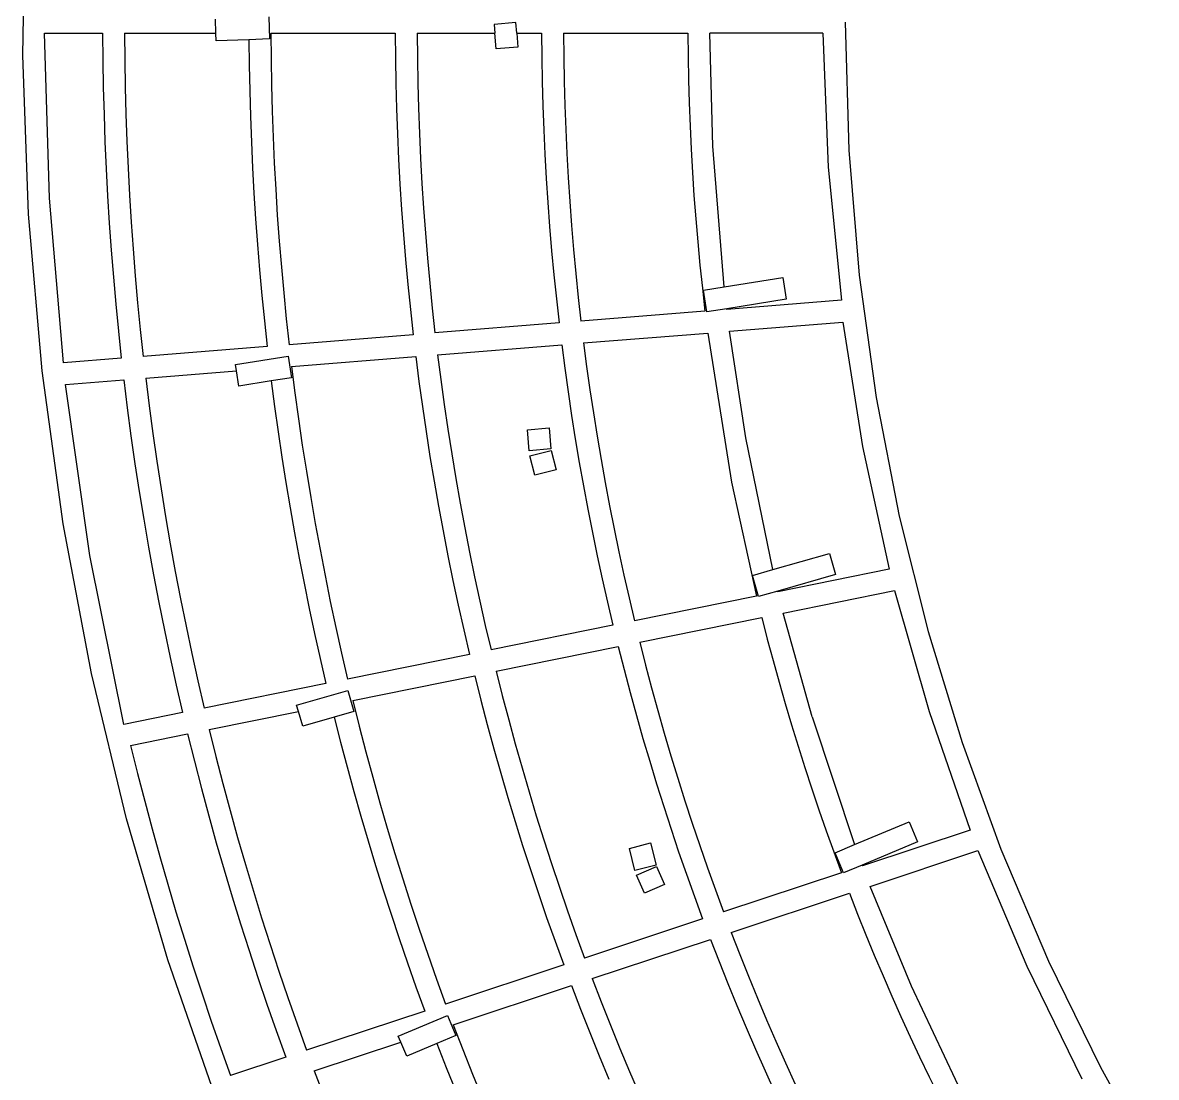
# Model space of a CAD drawing. Extents: x -27280 to 27280, y -16671 to 16671.
# Drawn here: x 102 to 1961, y 10503 to 12234 of the extents above; entities that cross this region are included whole.
import ezdxf

# ---------------------------------------------------------------- set-up
doc = ezdxf.new("R2010")
doc.units = 0
doc.header["$MEASUREMENT"] = 0
doc.layers.get('0').update_dxf_attribs({"linetype": 'CONTINUOUS'})

msp = doc.modelspace()

# ---------------------------------------------------------------- linework, layer by layer
for p, q in [((101.8, 12180.6), (106.9, 12467.4)), ((418.8, 12216.5), (417.9, 12239.8)), ((505.3, 12243.2), (506.7, 12207.2)), ((910.9, 12233.9), (875, 12230.9)), ((875, 12230.9), (876.2, 12216.5)), ((912.3, 12216.5), (910.9, 12233.9)), ((1450.9, 12234.7), (1456.7, 12024.9)), ((145.7, 11945.8), (137.5, 12216.5)), ((137.5, 12216.5), (232.9, 12216.5)), ((232.9, 12216.5), (233.3, 12172)), ((268.9, 12216.5), (418.8, 12216.5)), ((268.9, 12216.5), (269.3, 12172.2)), ((419.3, 12203.9), (418.8, 12216.5)), ((473, 12205.9), (419.3, 12203.9)), ((506.7, 12207.2), (473, 12205.9)), ((473, 12205.9), (473.4, 12163.9)), ((508.9, 12216.5), (712.9, 12216.5)), ((508.9, 12216.5), (509.3, 12173.8)), ((712.9, 12216.5), (713.3, 12175.2)), ((748.9, 12216.5), (876.2, 12216.5)), ((748.9, 12216.5), (749.3, 12175.4)), ((878.3, 12190.7), (876.2, 12216.5)), ((912.3, 12216.5), (952.9, 12216.5)), ((912.3, 12216.5), (914.2, 12193.7)), ((952.9, 12216.5), (953.3, 12176.8)), ((988.9, 12216.5), (989.3, 12177)), ((988.9, 12216.5), (1192.9, 12216.5)), ((1192.9, 12216.5), (1193.3, 12178.4)), ((1234, 12031.4), (1228.9, 12216.5)), ((1414.4, 12216.5), (1228.9, 12216.5)), ((1414.4, 12216.5), (1423.3, 11996.8)), ((111.2, 11919.5), (101.8, 12180.6)), ((914.2, 12193.7), (878.3, 12190.7)), ((233.3, 12172), (234, 12127.4)), ((269.3, 12172.2), (270, 12127.9)), ((473.4, 12163.9), (474.2, 12121.9)), ((509.3, 12173.8), (510, 12131.1)), ((713.3, 12175.2), (714, 12133.8)), ((749.3, 12175.4), (750, 12134.3)), ((953.3, 12176.8), (954, 12137.1)), ((989.3, 12177), (990, 12137.5)), ((1193.3, 12178.4), (1194, 12140.3)), ((234, 12127.4), (235.2, 12082.9)), ((270, 12127.9), (271.2, 12083.6)), ((510, 12131.1), (511.1, 12088.5)), ((714, 12133.8), (715.1, 12092.5)), ((750, 12134.3), (751.1, 12093.3)), ((954, 12137.1), (955.1, 12097.4)), ((990, 12137.5), (991.1, 12098.1)), ((1194, 12140.3), (1195, 12102.2)), ((474.2, 12121.9), (475.4, 12079.8)), ((511.1, 12088.5), (512.6, 12045.8)), ((715.1, 12092.5), (716.6, 12051.3)), ((751.1, 12093.3), (752.6, 12052.2)), ((955.1, 12097.4), (956.5, 12057.7)), ((991.1, 12098.1), (992.5, 12058.6)), ((1195, 12102.2), (1196.5, 12064.1)), ((235.2, 12082.9), (236.7, 12038.4)), ((271.2, 12083.6), (272.7, 12039.4)), ((475.4, 12079.8), (476.9, 12037.8)), ((716.6, 12051.3), (718.5, 12010)), ((752.6, 12052.2), (754.4, 12011.2)), ((956.5, 12057.7), (958.4, 12018)), ((992.5, 12058.6), (994.3, 12019.2)), ((1196.5, 12064.1), (1198.3, 12026)), ((236.7, 12038.4), (238.7, 11993.9)), ((272.7, 12039.4), (274.6, 11995.1)), ((476.9, 12037.8), (478.9, 11995.8)), ((512.6, 12045.8), (514.5, 12003.2)), ((1252.7, 11800.2), (1234, 12031.4)), ((958.4, 12018), (960.6, 11978.4)), ((994.3, 12019.2), (996.5, 11979.8)), ((1198.3, 12026), (1200.4, 11988)), ((1456.7, 12024.9), (1473.9, 11819.4)), ((274.6, 11995.1), (277, 11950.9)), ((478.9, 11995.8), (481.2, 11953.8)), ((514.5, 12003.2), (516.8, 11960.5)), ((718.5, 12010), (720.7, 11968.7)), ((754.4, 12011.2), (756.7, 11970.2)), ((1423.3, 11996.8), (1445.1, 11778.3)), ((238.7, 11993.9), (241, 11949.5)), ((960.6, 11978.4), (963.1, 11938.7)), ((996.5, 11979.8), (999.1, 11940.4)), ((1200.4, 11988), (1202.9, 11950)), ((516.8, 11960.5), (519.5, 11918)), ((720.7, 11968.7), (723.3, 11927.5)), ((756.7, 11970.2), (759.3, 11929.2)), ((168.5, 11675.7), (145.7, 11945.8)), ((241, 11949.5), (243.8, 11905)), ((277, 11950.9), (279.7, 11906.7)), ((481.2, 11953.8), (483.9, 11911.9)), ((963.1, 11938.7), (966.1, 11899.1)), ((999.1, 11940.4), (1002.1, 11901)), ((1202.9, 11950), (1205.8, 11912)), ((723.3, 11927.5), (726.4, 11886.3)), ((759.3, 11929.2), (762.3, 11888.2)), ((133.6, 11662.7), (111.2, 11919.5)), ((243.8, 11905), (246.9, 11860.6)), ((279.7, 11906.7), (282.9, 11862.6)), ((483.9, 11911.9), (486.9, 11870)), ((519.5, 11918), (522.6, 11875.4)), ((1205.8, 11912), (1209.1, 11874)), ((726.4, 11886.3), (729.8, 11845.1)), ((762.3, 11888.2), (765.7, 11847.3)), ((966.1, 11899.1), (969.4, 11859.5)), ((1002.1, 11901), (1005.4, 11861.7)), ((486.9, 11870), (490.3, 11828.1)), ((522.6, 11875.4), (526.1, 11832.8)), ((1209.1, 11874), (1212.7, 11836)), ((246.9, 11860.6), (250.5, 11816.2)), ((282.9, 11862.6), (286.4, 11818.4)), ((765.7, 11847.3), (769.5, 11806.4)), ((969.4, 11859.5), (973.1, 11820)), ((1005.4, 11861.7), (1009, 11822.4)), ((490.3, 11828.1), (494.1, 11786.2)), ((526.1, 11832.8), (529.9, 11790.3)), ((729.8, 11845.1), (733.5, 11804)), ((1212.7, 11836), (1216.7, 11798.1)), ((250.5, 11816.2), (254.4, 11771.9)), ((286.4, 11818.4), (290.4, 11774.3)), ((973.1, 11820), (977.2, 11780.5)), ((1009, 11822.4), (1013.1, 11783.1)), ((1252.7, 11800.2), (1348.5, 11815.4)), ((1348.5, 11815.4), (1354.1, 11779.9)), ((1473.9, 11819.4), (1501.7, 11618.8)), ((529.9, 11790.3), (534.1, 11747.9)), ((733.5, 11804), (737.7, 11762.9)), ((769.5, 11806.4), (773.6, 11765.5)), ((1216.7, 11798.1), (1221, 11760.3)), ((1218.6, 11794.8), (1252.7, 11800.2)), ((1224.2, 11759.3), (1218.6, 11794.8)), ((254.4, 11771.9), (258.8, 11727.6)), ((290.4, 11774.3), (294.7, 11730.2)), ((494.1, 11786.2), (498.3, 11744.4)), ((977.2, 11780.5), (981.6, 11741)), ((1013.1, 11783.1), (1017.5, 11743.9)), ((1354.1, 11779.9), (1256.8, 11764.4)), ((1445.1, 11778.3), (1256.9, 11763.2)), ((737.7, 11762.9), (742.2, 11721.8)), ((773.6, 11765.5), (778.1, 11724.7)), ((1221, 11760.3), (1017.5, 11743.9)), ((1256.8, 11764.4), (1224.2, 11759.3)), ((1256.8, 11763.9), (1256.8, 11764.4)), ((1256.9, 11763.2), (1256.8, 11763.9)), ((498.3, 11744.4), (502.9, 11702.6)), ((534.1, 11747.9), (538.8, 11705.4)), ((981.6, 11741), (778.1, 11724.7)), ((1261.4, 11727.4), (1447, 11742.3)), ((1447, 11742.3), (1479.5, 11538.4)), ((258.8, 11727.6), (263.5, 11683.3)), ((294.7, 11730.2), (299.4, 11686.2)), ((742.2, 11721.8), (538.8, 11705.4)), ((1021.9, 11708.2), (1225.4, 11724.5)), ((1225.4, 11724.5), (1264.7, 11479.7)), ((1287.9, 11552.8), (1261.4, 11727.4)), ((502.9, 11702.6), (299.4, 11686.2)), ((782.4, 11688.9), (986, 11705.3)), ((986, 11705.3), (991, 11666.6)), ((1021.9, 11708.2), (1026.9, 11669.8)), ((263.5, 11683.3), (168.5, 11675.7)), ((451, 11673.1), (537.4, 11686.8)), ((537.4, 11686.8), (543, 11651.2)), ((543, 11669.7), (746.5, 11686)), ((746.5, 11686), (751.8, 11644.9)), ((782.4, 11688.9), (787.6, 11648.2)), ((168.4, 11411.2), (133.6, 11662.7)), ((303.6, 11650.4), (452.7, 11662.4)), ((452.7, 11662.4), (451, 11673.1)), ((456.6, 11637.5), (452.7, 11662.4)), ((543, 11669.7), (548.4, 11626.6)), ((991, 11666.6), (996.4, 11627.9)), ((1026.9, 11669.8), (1032.3, 11631.5)), ((172.3, 11639.9), (267.6, 11647.5)), ((267.6, 11647.5), (273.3, 11601.7)), ((303.6, 11650.4), (309.2, 11604.9)), ((509.6, 11645.9), (456.6, 11637.5)), ((543, 11651.2), (509.6, 11645.9)), ((509.6, 11645.9), (515.1, 11604.2)), ((751.8, 11644.9), (757.4, 11603.9)), ((787.6, 11648.2), (793.2, 11607.5)), ((212.2, 11359.4), (172.3, 11639.9)), ((548.4, 11626.6), (554.3, 11583.5)), ((996.4, 11627.9), (1002.2, 11589.4)), ((1032.3, 11631.5), (1038, 11593.3)), ((309.2, 11604.9), (315.3, 11559.5)), ((515.1, 11604.2), (520.9, 11562.6)), ((757.4, 11603.9), (763.4, 11562.9)), ((793.2, 11607.5), (799.2, 11566.9)), ((1501.7, 11618.8), (1539.6, 11423.8)), ((273.3, 11601.7), (279.4, 11555.9)), ((1002.2, 11589.4), (1008.3, 11550.8)), ((1038, 11593.3), (1044.1, 11555.1)), ((554.3, 11583.5), (560.5, 11540.5)), ((799.2, 11566.9), (805.6, 11526.3)), ((929.7, 11565.8), (965.6, 11568.8)), ((965.6, 11568.8), (968.4, 11534.3)), ((279.4, 11555.9), (286, 11510.1)), ((315.3, 11559.5), (321.8, 11514.1)), ((520.9, 11562.6), (527, 11521)), ((763.4, 11562.9), (769.8, 11522)), ((932.6, 11531.4), (929.7, 11565.8)), ((1008.3, 11550.8), (1014.8, 11512.3)), ((1044.1, 11555.1), (1050.5, 11517)), ((1332.1, 11336.2), (1287.9, 11552.8)), ((560.5, 11540.5), (567.1, 11497.6)), ((968.4, 11534.3), (932.6, 11531.4)), ((933.9, 11523.1), (968.8, 11531.9)), ((968.8, 11531.9), (976.9, 11500.2)), ((1479.5, 11538.4), (1523.1, 11336.8)), ((321.8, 11514.1), (328.7, 11468.8)), ((527, 11521), (533.6, 11479.4)), ((769.8, 11522), (776.6, 11481.2)), ((805.6, 11526.3), (812.3, 11485.9)), ((942, 11491.4), (933.9, 11523.1)), ((1014.8, 11512.3), (1021.6, 11473.9)), ((1050.5, 11517), (1057.3, 11479)), ((286, 11510.1), (292.9, 11464.4)), ((567.1, 11497.6), (574.2, 11454.7)), ((976.9, 11500.2), (942, 11491.4)), ((533.6, 11479.4), (540.5, 11437.9)), ((776.6, 11481.2), (783.8, 11440.4)), ((812.3, 11485.9), (819.4, 11445.4)), ((1021.6, 11473.9), (1028.8, 11435.6)), ((1057.3, 11479), (1064.4, 11441)), ((1264.7, 11479.7), (1305.4, 11292.7)), ((292.9, 11464.4), (300.3, 11418.8)), ((328.7, 11468.8), (336.1, 11423.5)), ((540.5, 11437.9), (547.8, 11396.5)), ((574.2, 11454.7), (581.6, 11411.9)), ((783.8, 11440.4), (791.3, 11399.7)), ((819.4, 11445.4), (826.9, 11405.1)), ((1064.4, 11441), (1071.9, 11403)), ((300.3, 11418.8), (308.2, 11373.3)), ((336.1, 11423.5), (343.8, 11378.3)), ((1028.8, 11435.6), (1036.3, 11397.3)), ((1539.6, 11423.8), (1586.9, 11234.9)), ((214.8, 11165.7), (168.4, 11411.2)), ((581.6, 11411.9), (589.5, 11369.1)), ((791.3, 11399.7), (799.2, 11359)), ((826.9, 11405.1), (834.8, 11364.8)), ((1071.9, 11403), (1079.7, 11365.2)), ((547.8, 11396.5), (555.5, 11355.1)), ((1036.3, 11397.3), (1044.2, 11359.1)), ((308.2, 11373.3), (316.4, 11327.8)), ((343.8, 11378.3), (352, 11333.2)), ((589.5, 11369.1), (597.7, 11326.5)), ((834.8, 11364.8), (843, 11324.5)), ((1079.7, 11365.2), (1087.9, 11327.4)), ((1332.1, 11336.2), (1425.3, 11362.7)), ((1425.3, 11362.7), (1435.1, 11328.1)), ((267.8, 11082.3), (212.2, 11359.4)), ((555.5, 11355.1), (563.5, 11313.9)), ((799.2, 11359), (807.5, 11318.4)), ((1044.2, 11359.1), (1052.5, 11321)), ((316.4, 11327.8), (325.1, 11282.4)), ((352, 11333.2), (360.6, 11288.2)), ((597.7, 11326.5), (606.3, 11283.9)), ((1087.9, 11327.4), (1096.5, 11289.7)), ((1298.7, 11326.7), (1332.1, 11336.2)), ((1308.6, 11292.1), (1298.7, 11326.7)), ((1435.1, 11328.1), (1340.4, 11301.1)), ((1523.1, 11336.8), (1340.7, 11299.8)), ((563.5, 11313.9), (571.9, 11272.6)), ((807.5, 11318.4), (816.2, 11277.9)), ((843, 11324.5), (851.6, 11284.4)), ((1052.5, 11321), (1061.1, 11282.9)), ((360.6, 11288.2), (369.7, 11243.2)), ((1096.5, 11289.7), (1105.3, 11252.1)), ((1305.4, 11292.7), (1105.3, 11252.1)), ((1340.4, 11301.1), (1308.6, 11292.1)), ((1340.5, 11300.5), (1340.4, 11301.1)), ((1340.7, 11299.8), (1340.5, 11300.5)), ((1349.4, 11264.9), (1531.9, 11301.9)), ((1531.9, 11301.9), (1588.6, 11103.4)), ((325.1, 11282.4), (334.2, 11237.1)), ((571.9, 11272.6), (580.7, 11231.5)), ((606.3, 11283.9), (615.4, 11241.4)), ((816.2, 11277.9), (825.2, 11237.5)), ((851.6, 11284.4), (860.6, 11244.3)), ((1061.1, 11282.9), (1070, 11244.9)), ((1113.9, 11217.1), (1314.1, 11257.7)), ((1314.1, 11257.7), (1323.2, 11222.2)), ((1396.7, 11094.4), (1349.4, 11264.9)), ((334.2, 11237.1), (343.7, 11191.9)), ((369.7, 11243.2), (379.1, 11198.4)), ((615.4, 11241.4), (624.8, 11199)), ((825.2, 11237.5), (834.7, 11197.2)), ((860.6, 11244.3), (870, 11204.4)), ((1070, 11244.9), (870, 11204.4)), ((1586.9, 11234.9), (1642.8, 11052.7)), ((580.7, 11231.5), (589.8, 11190.5)), ((1113.9, 11217.1), (1123.5, 11179.7)), ((1323.2, 11222.2), (1332.7, 11186.9)), ((379.1, 11198.4), (389, 11153.6)), ((624.8, 11199), (634.6, 11156.6)), ((834.7, 11197.2), (634.6, 11156.6)), ((878.5, 11169.4), (1078.6, 11209.9)), ((1078.6, 11209.9), (1088.2, 11172.1)), ((343.7, 11191.9), (353.6, 11146.8)), ((589.8, 11190.5), (599.3, 11149.5)), ((1123.5, 11179.7), (1133.4, 11142.3)), ((1332.7, 11186.9), (1342.4, 11151.6)), ((272.2, 10927.1), (214.8, 11165.7)), ((643.1, 11121.6), (843.2, 11162.2)), ((843.2, 11162.2), (853.3, 11122)), ((878.5, 11169.4), (888.5, 11129.6)), ((1088.2, 11172.1), (1098.2, 11134.4)), ((353.6, 11146.8), (364, 11101.8)), ((389, 11153.6), (399.3, 11108.9)), ((599.3, 11149.5), (399.3, 11108.9)), ((1133.4, 11142.3), (1143.6, 11105)), ((1342.4, 11151.6), (1352.6, 11116.5)), ((551.2, 11114), (635.3, 11137.9)), ((635.3, 11137.9), (645.2, 11103.3)), ((643.1, 11121.6), (653.6, 11079.5)), ((853.3, 11122), (863.8, 11082)), ((888.5, 11129.6), (899, 11089.9)), ((1098.2, 11134.4), (1108.6, 11096.8)), ((364, 11101.8), (267.8, 11082.3)), ((407.7, 11073.9), (554.2, 11103.6)), ((554.2, 11103.6), (551.2, 11114)), ((561.1, 11079.3), (554.2, 11103.6)), ((645.2, 11103.3), (612.8, 11094.1)), ((1143.6, 11105), (1154.2, 11067.9)), ((1352.6, 11116.5), (1363, 11081.4)), ((1588.6, 11103.4), (1655.9, 10908.7)), ((612.8, 11094.1), (561.1, 11079.3)), ((612.8, 11094.1), (623.2, 11053.3)), ((899, 11089.9), (909.8, 11050.2)), ((1108.6, 11096.8), (1119.2, 11059.3)), ((1396.7, 11094.4), (1466.3, 10885.1)), ((278.8, 11047.7), (372.4, 11066.7)), ((372.4, 11066.7), (383.5, 11021.9)), ((407.7, 11073.9), (418.7, 11029.4)), ((653.6, 11079.5), (664.6, 11037.4)), ((863.8, 11082), (874.7, 11042)), ((1154.2, 11067.9), (1165.2, 11030.8)), ((1363, 11081.4), (1373.8, 11046.4)), ((278.8, 11047.7), (290.1, 11001.9)), ((623.2, 11053.3), (633.9, 11012.6)), ((909.8, 11050.2), (920.9, 11010.7)), ((1119.2, 11059.3), (1130.3, 11021.9)), ((1373.8, 11046.4), (1384.8, 11011.5)), ((1642.8, 11052.7), (1706.4, 10877.6)), ((418.7, 11029.4), (430.2, 10985)), ((664.6, 11037.4), (675.9, 10995.5)), ((874.7, 11042), (885.9, 11002.2)), ((1165.2, 11030.8), (1176.4, 10993.9)), ((383.5, 11021.9), (395, 10977.1)), ((633.9, 11012.6), (645, 10972.1)), ((920.9, 11010.7), (932.4, 10971.3)), ((1130.3, 11021.9), (1141.6, 10984.6)), ((1384.8, 11011.5), (1396.2, 10976.7)), ((290.1, 11001.9), (301.9, 10956.3)), ((675.9, 10995.5), (687.6, 10953.6)), ((885.9, 11002.2), (897.5, 10962.4)), ((1176.4, 10993.9), (1188.1, 10957)), ((395, 10977.1), (407, 10932.4)), ((430.2, 10985), (442.1, 10940.7)), ((645, 10972.1), (656.5, 10931.6)), ((1141.6, 10984.6), (1153.4, 10947.4)), ((1396.2, 10976.7), (1408, 10942.1)), ((301.9, 10956.3), (314, 10910.7)), ((687.6, 10953.6), (699.8, 10911.9)), ((897.5, 10962.4), (909.5, 10922.8)), ((932.4, 10971.3), (944.3, 10932.1)), ((1188.1, 10957), (1200, 10920.3)), ((442.1, 10940.7), (454.4, 10896.5)), ((1153.4, 10947.4), (1165.4, 10910.3)), ((1408, 10942.1), (1420, 10907.5)), ((339.9, 10695.7), (272.2, 10927.1)), ((407, 10932.4), (419.4, 10887.9)), ((656.5, 10931.6), (668.3, 10891.2)), ((909.5, 10922.8), (921.9, 10883.3)), ((944.3, 10932.1), (956.6, 10892.9)), ((1200, 10920.3), (1212.4, 10883.6)), ((1466.3, 10885.1), (1555.7, 10922.6)), ((1555.7, 10922.6), (1569.6, 10889.4)), ((314, 10910.7), (326.6, 10865.2)), ((699.8, 10911.9), (712.3, 10870.3)), ((1165.4, 10910.3), (1177.8, 10873.3)), ((1420, 10907.5), (1432.4, 10873.1)), ((1655.9, 10908.7), (1479.3, 10850.1)), ((419.4, 10887.9), (432.2, 10843.5)), ((454.4, 10896.5), (467.1, 10852.4)), ((668.3, 10891.2), (680.5, 10850.9)), ((921.9, 10883.3), (934.6, 10843.9)), ((956.6, 10892.9), (969.2, 10853.8)), ((1096.9, 10878.8), (1131.8, 10887.6)), ((1106, 10842.6), (1096.9, 10878.8)), ((1131.8, 10887.6), (1140.9, 10851.4)), ((1212.4, 10883.6), (1225, 10847.1)), ((1434.4, 10871.7), (1466.3, 10885.1)), ((1569.6, 10889.4), (1478.8, 10851.3)), ((326.6, 10865.2), (339.7, 10819.9)), ((712.3, 10870.3), (725.2, 10828.8)), ((1177.8, 10873.3), (1190.6, 10836.5)), ((1432.4, 10873.1), (1445.1, 10838.7)), ((1448.3, 10838.5), (1434.4, 10871.7)), ((1492.1, 10816.4), (1668.8, 10875.1)), ((1668.8, 10875.1), (1748.8, 10685.3)), ((1706.4, 10877.6), (1784.3, 10693.8)), ((432.2, 10843.5), (445.4, 10799.2)), ((467.1, 10852.4), (480.2, 10808.5)), ((680.5, 10850.9), (693.1, 10810.8)), ((934.6, 10843.9), (947.7, 10804.6)), ((969.2, 10853.8), (982.2, 10814.9)), ((1140.9, 10851.4), (1106, 10842.6)), ((1108.8, 10834.7), (1141.7, 10849.2)), ((1141.7, 10849.2), (1154.8, 10819.5)), ((1225, 10847.1), (1238, 10810.7)), ((1478.8, 10851.3), (1448.3, 10838.5)), ((1479, 10850.8), (1478.8, 10851.3)), ((1479.3, 10850.1), (1479, 10850.8)), ((725.2, 10828.8), (738.5, 10787.4)), ((1121.8, 10805), (1108.8, 10834.7)), ((1190.6, 10836.5), (1203.7, 10799.7)), ((1445.1, 10838.7), (1251.3, 10774.5)), ((339.7, 10819.9), (353.2, 10774.6)), ((480.2, 10808.5), (493.7, 10764.6)), ((693.1, 10810.8), (706, 10770.8)), ((947.7, 10804.6), (961.2, 10765.4)), ((982.2, 10814.9), (995.6, 10776.1)), ((1154.8, 10819.5), (1121.8, 10805)), ((1238, 10810.7), (1251.3, 10774.5)), ((1264.1, 10740.7), (1457.9, 10805.1)), ((1457.9, 10805.1), (1471.2, 10771)), ((1559.6, 10652.8), (1492.1, 10816.4)), ((445.4, 10799.2), (459, 10755)), ((738.5, 10787.4), (752.1, 10746.1)), ((1203.7, 10799.7), (1217.1, 10763.1)), ((353.2, 10774.6), (367, 10729.5)), ((706, 10770.8), (719.3, 10730.9)), ((995.6, 10776.1), (1009.3, 10737.4)), ((1471.2, 10771), (1484.8, 10737.1)), ((459, 10755), (473.1, 10711)), ((493.7, 10764.6), (507.7, 10721)), ((961.2, 10765.4), (975, 10726.4)), ((1217.1, 10763.1), (1023.4, 10698.8)), ((719.3, 10730.9), (732.9, 10691.1)), ((752.1, 10746.1), (766.2, 10705)), ((1009.3, 10737.4), (1023.4, 10698.8)), ((1264.1, 10740.7), (1278, 10704.8)), ((1484.8, 10737.1), (1498.7, 10703.4)), ((367, 10729.5), (381.4, 10684.6)), ((507.7, 10721), (522, 10677.4)), ((975, 10726.4), (989.2, 10687.5)), ((1036.1, 10665.1), (1229.9, 10729.4)), ((1229.9, 10729.4), (1244, 10693.1)), ((424.3, 10452.3), (339.9, 10695.7)), ((473.1, 10711), (487.5, 10667.1)), ((766.2, 10705), (780.7, 10664)), ((1244, 10693.1), (1258.4, 10656.9)), ((1278, 10704.8), (1292.3, 10668.9)), ((1498.7, 10703.4), (1513, 10669.7)), ((1784.3, 10693.8), (1869.7, 10519.6)), ((381.4, 10684.6), (396.1, 10639.8)), ((522, 10677.4), (536.8, 10634)), ((732.9, 10691.1), (746.9, 10651.4)), ((989.2, 10687.5), (795.5, 10623.2)), ((1748.8, 10685.3), (1839, 10500.7)), ((487.5, 10667.1), (502.4, 10623.3)), ((780.7, 10664), (795.5, 10623.2)), ((1036.1, 10665.1), (1050.8, 10626.8)), ((1258.4, 10656.9), (1273.1, 10620.8)), ((1292.3, 10668.9), (1307, 10633.2)), ((1513, 10669.7), (1527.6, 10636.2)), ((396.1, 10639.8), (411.2, 10595.1)), ((746.9, 10651.4), (761.3, 10611.8)), ((808.1, 10589.4), (1001.9, 10653.7)), ((1001.9, 10653.7), (1016.7, 10615.1)), ((1653.6, 10454.3), (1559.6, 10652.8)), ((502.4, 10623.3), (517.7, 10579.7)), ((536.8, 10634), (552, 10590.7)), ((1050.8, 10626.8), (1065.9, 10588.6)), ((1273.1, 10620.8), (1288.3, 10584.9)), ((1307, 10633.2), (1322, 10597.6)), ((1527.6, 10636.2), (1542.4, 10602.8)), ((761.3, 10611.8), (567.6, 10547.6)), ((717.8, 10570.8), (798.4, 10604.7)), ((798.4, 10604.7), (812.4, 10571.5)), ((1016.7, 10615.1), (1032, 10576.6)), ((1542.4, 10602.8), (1557.6, 10569.6)), ((411.2, 10595.1), (426.8, 10550.6)), ((552, 10590.7), (567.6, 10547.6)), ((808.1, 10589.4), (823.6, 10548.8)), ((1065.9, 10588.6), (1081.4, 10550.6)), ((1288.3, 10584.9), (1303.7, 10549.1)), ((1322, 10597.6), (1337.3, 10562.2)), ((517.7, 10579.7), (533.4, 10536.2)), ((722, 10560.9), (717.8, 10570.8)), ((812.4, 10571.5), (781.3, 10558.5)), ((1032, 10576.6), (1047.6, 10538.2)), ((1557.6, 10569.6), (1573.1, 10536.5)), ((426.8, 10550.6), (442.8, 10506.2)), ((580.1, 10513.8), (722, 10560.9)), ((731.7, 10537.6), (722, 10560.9)), ((781.3, 10558.5), (731.7, 10537.6)), ((781.3, 10558.5), (796.5, 10519.2)), ((823.6, 10548.8), (839.5, 10508.4)), ((1081.4, 10550.6), (1097.2, 10512.8)), ((1303.7, 10549.1), (1319.5, 10513.5)), ((1337.3, 10562.2), (1352.9, 10526.9)), ((533.4, 10536.2), (442.8, 10506.2)), ((1047.6, 10538.2), (1063.5, 10500)), ((1352.9, 10526.9), (1368.9, 10491.7)), ((1573.1, 10536.5), (1588.9, 10503.6)), ((580.1, 10513.8), (596.4, 10470.9)), ((796.5, 10519.2), (812.1, 10480.1)), ((839.5, 10508.4), (855.8, 10468.1)), ((1097.2, 10512.8), (1113.4, 10475.1)), ((1319.5, 10513.5), (1335.6, 10478)), ((1869.7, 10519.6), (1961.3, 10355)), ((1588.9, 10503.6), (1605.1, 10470.8))]:
    msp.add_line(p, q)

doc.saveas('drawing.dxf')
